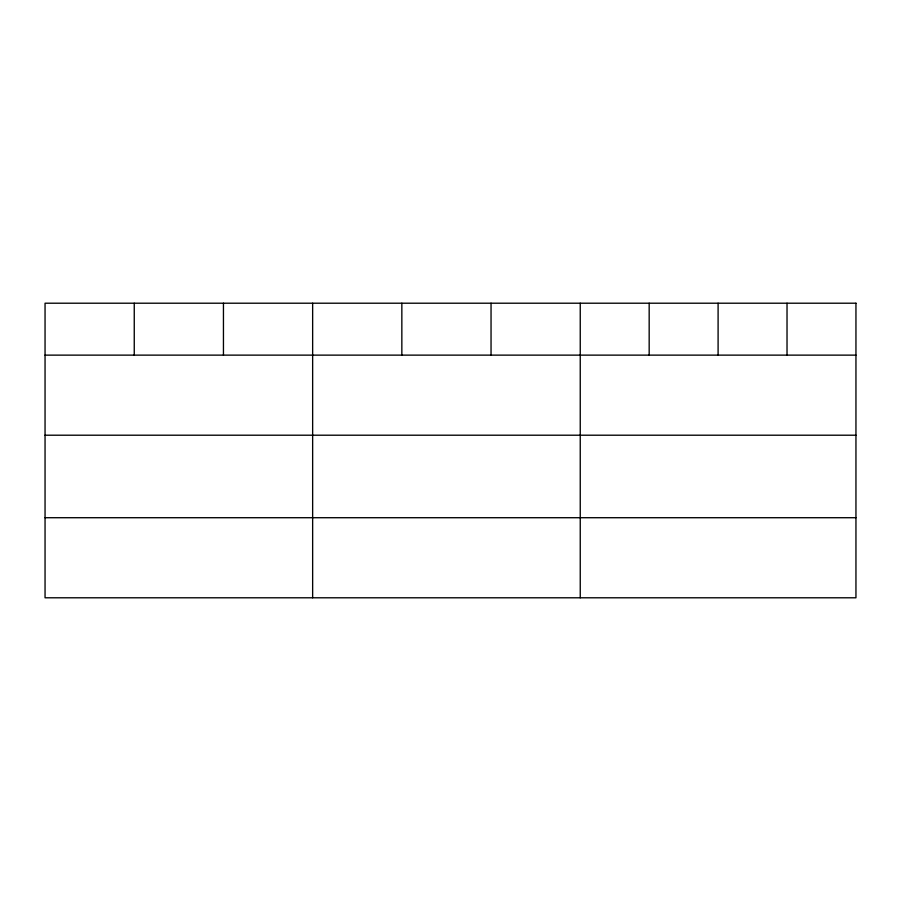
<?xml version="1.0" encoding="UTF-8"?>
<svg xmlns="http://www.w3.org/2000/svg" width="901" height="901" viewBox="0 0 901 901"><rect width="100%" height="100%" fill="white"/><g stroke="black" fill="none" stroke-linecap="round" stroke-linejoin="round"><path stroke-width="1.35" d="M45.05 355.129L855.95 355.129M45.05 435.206L855.95 435.206M45.05 517.715L855.95 517.715M787.023 303.209L787.023 355.129M718.097 303.209L718.097 355.129M649.17 303.209L649.17 355.129M580.244 303.209L580.244 597.791M491.045 303.209L491.045 355.129M401.846 303.209L401.846 355.129M312.647 303.209L312.647 597.791M223.448 303.209L223.448 355.129M134.249 303.209L134.249 355.129M855.95 303.209L45.05 303.209L45.05 597.791L855.95 597.791L855.95 303.209"/></g></svg>
